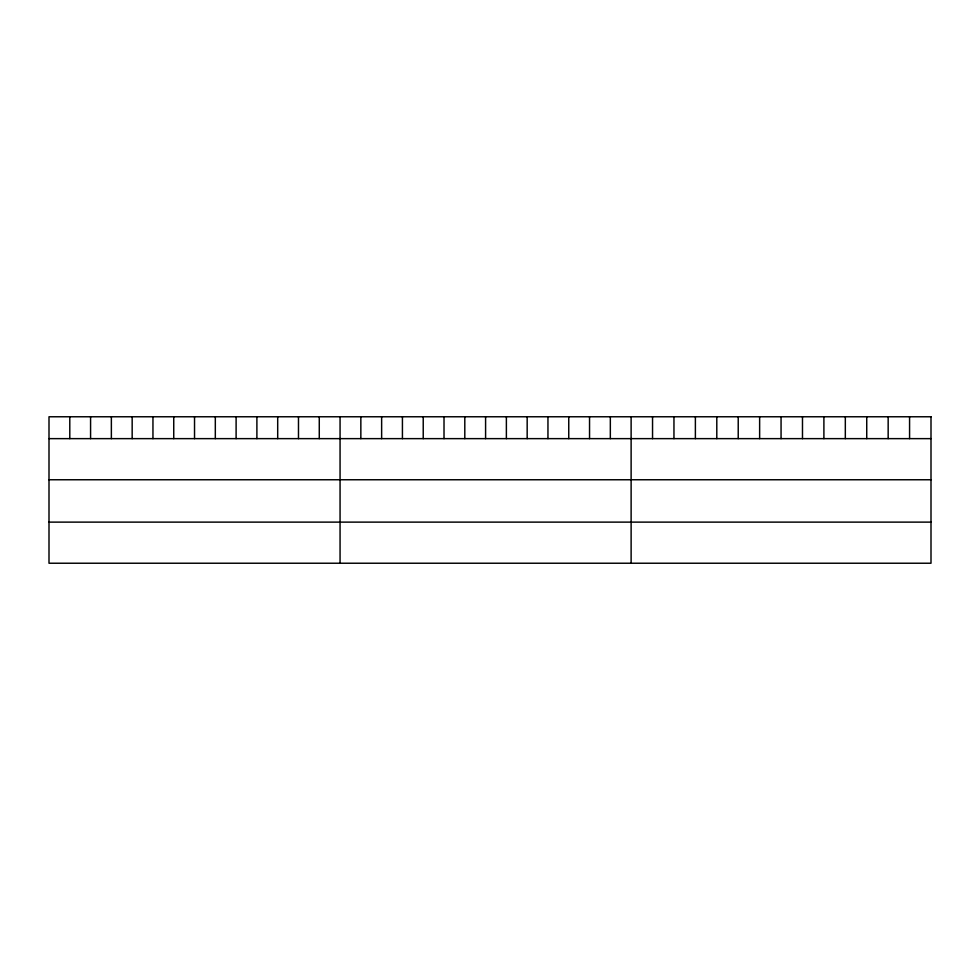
<?xml version="1.0" encoding="UTF-8"?>
<svg xmlns="http://www.w3.org/2000/svg" width="980" height="980" viewBox="0 0 980 980"><rect width="100%" height="100%" fill="white"/><g stroke="black" fill="none" stroke-linecap="round" stroke-linejoin="round"><path stroke-width="1.47" d="M49 438.636L931 438.636M49 479.759L931 479.759M49 522.12L931 522.12M909.575 416.77L909.575 438.636M888.162 416.77L888.162 438.636M866.736 416.77L866.736 438.636M845.323 416.77L845.323 438.636M823.898 416.77L823.898 438.636M802.485 416.77L802.485 438.636M781.06 416.77L781.06 438.636M759.635 416.77L759.635 438.636M738.222 416.77L738.222 438.636M716.797 416.77L716.797 438.636M695.384 416.77L695.384 438.636M673.958 416.77L673.958 438.636M652.545 416.77L652.545 438.636M631.12 416.77L631.12 563.231M610.332 416.77L610.332 438.636M589.543 416.77L589.543 438.636M568.755 416.77L568.755 438.636M547.955 416.77L547.955 438.636M527.167 416.77L527.167 438.636M506.378 416.77L506.378 438.636M485.59 416.77L485.59 438.636M464.802 416.77L464.802 438.636M444.014 416.77L444.014 438.636M423.225 416.77L423.225 438.636M402.425 416.77L402.425 438.636M381.637 416.77L381.637 438.636M360.848 416.77L360.848 438.636M340.06 416.77L340.06 563.231M319.272 416.77L319.272 438.636M298.483 416.77L298.483 438.636M277.695 416.77L277.695 438.636M256.895 416.77L256.895 438.636M236.107 416.77L236.107 438.636M215.318 416.77L215.318 438.636M194.53 416.77L194.53 438.636M173.742 416.77L173.742 438.636M152.954 416.77L152.954 438.636M132.165 416.77L132.165 438.636M111.365 416.77L111.365 438.636M90.577 416.77L90.577 438.636M69.788 416.77L69.788 438.636M931 416.77L49 416.77L49 563.231L931 563.231L931 416.77"/></g></svg>
